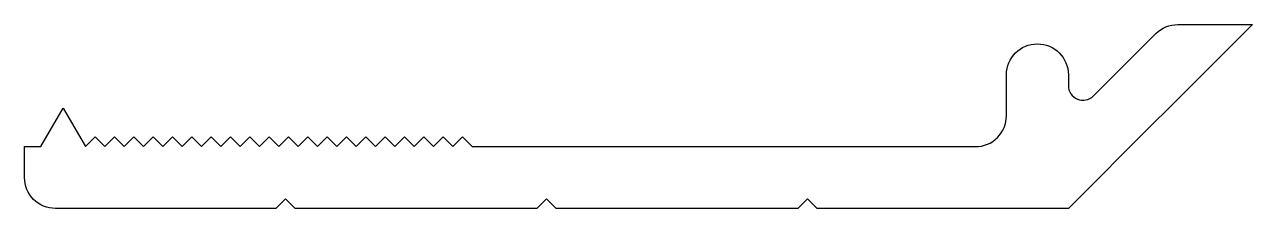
# Model space of a CAD drawing. Extents: x -14.5 to 17.2, y 1.3 to 6.1.
import ezdxf

# ---------------------------------------------------------------- set-up
doc = ezdxf.new("R2010")
doc.units = 0
doc.layers.get('0').update_dxf_attribs({"linetype": 'CONTINUOUS'})

msp = doc.modelspace()

# ---------------------------------------------------------------- linework, layer by layer
msp.add_lwpolyline([(-5.925, 2.929), (-5.675, 3.179), (-5.425, 2.929), (-5.175, 3.179), (-4.925, 2.929), (-4.675, 3.179), (-4.425, 2.929), (-4.175, 3.179), (-3.925, 2.929), (-3.675, 3.179), (-3.425, 2.929), (-3.175, 3.179), (-2.925, 2.929), (10.087, 2.929, 0.414214), (10.887, 3.729), (10.887, 4.789, -1), (12.487, 4.789), (12.487, 4.509, 0.668179), (13.136, 4.241), (14.75, 5.855, -0.198912), (15.316, 6.089), (17.247, 6.089), (15.044, 3.886), (14.691, 3.533), (12.487, 1.329), (5.99, 1.329), (5.74, 1.579), (5.49, 1.329), (-0.758, 1.329), (-1.008, 1.579), (-1.258, 1.329), (-7.505, 1.329), (-7.755, 1.579), (-8.005, 1.329), (-13.703, 1.329, -0.414214), (-14.503, 2.129), (-14.503, 2.929), (-14.08, 2.929), (-13.503, 3.929), (-12.925, 2.929), (-12.675, 3.179), (-12.425, 2.929), (-12.175, 3.179), (-11.925, 2.929), (-11.675, 3.179), (-11.425, 2.929), (-11.175, 3.179), (-10.925, 2.929), (-10.675, 3.179), (-10.425, 2.929), (-10.175, 3.179), (-9.925, 2.929), (-9.675, 3.179), (-9.425, 2.929), (-9.175, 3.179), (-8.925, 2.929), (-8.675, 3.179), (-8.425, 2.929), (-8.175, 3.179), (-7.925, 2.929), (-7.675, 3.179), (-7.425, 2.929), (-7.175, 3.179), (-6.925, 2.929), (-6.675, 3.179), (-6.425, 2.929), (-6.175, 3.179)], format="xyb", close=True)

doc.saveas('drawing.dxf')
